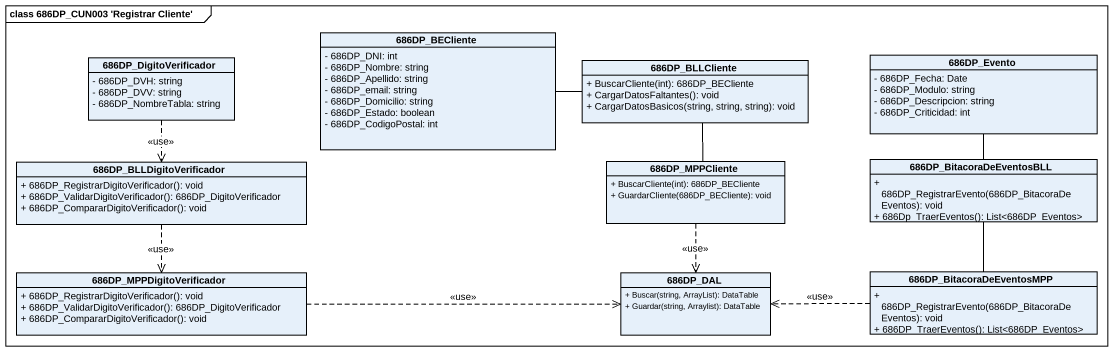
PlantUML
@startuml
mainframe class 686DP_CUN003 'Registrar Cliente'
hide circle
hide empty members
skinparam classAttributeIconSize 0
class "686DP_DigitoVerificador" as c686DP_DigitoVerificador {
  - 686DP_DVH: string
  - 686DP_DVV: string
  - 686DP_NombreTabla: string
}
class "686DP_BECliente" as c686DP_BECliente {
  - 686DP_DNI: int
  - 686DP_Nombre: string
  - 686DP_Apellido: string
  - 686DP_email: string
  - 686DP_Domicilio: string
  - 686DP_Estado: boolean
  - 686DP_CodigoPostal: int
}
class "686DP_Evento" as c686DP_Evento {
  - 686DP_Fecha: Date
  - 686DP_Modulo: string
  - 686DP_Descripcion: string
  - 686DP_Criticidad: int
}
class "686DP_BLLCliente" as c686DP_BLLCliente {
  + BuscarCliente(int): 686DP_BECliente
  + CargarDatosFaltantes(): void
  + CargarDatosBasicos(string, string, string): void
}
class "686DP_BLLDigitoVerificador" as c686DP_BLLDigitoVerificador {
  + 686DP_RegistrarDigitoVerificador(): void
  + 686DP_ValidarDigitoVerificador(): 686DP_DigitoVerificador
  + 686DP_CompararDigitoVerificador(): void
}
class "686DP_MPPCliente" as c686DP_MPPCliente {
  + BuscarCliente(int): 686DP_BECliente
  + GuardarCliente(686DP_BECliente): void
}
class "686DP_BitacoraDeEventosBLL" as c686DP_BitacoraDeEventosBLL {
  + 686DP_RegistrarEvento(686DP_BitacoraDeEventos): void
  + 686Dp_TraerEventos(): List<686DP_Eventos>
}
class "686DP_MPPDigitoVerificador" as c686DP_MPPDigitoVerificador {
  + 686DP_RegistrarDigitoVerificador(): void
  + 686DP_ValidarDigitoVerificador(): 686DP_DigitoVerificador
  + 686DP_CompararDigitoVerificador(): void
}
class "686DP_DAL" as c686DP_DAL {
  + Buscar(string, ArrayList): DataTable
  + Guardar(string, Arraylist): DataTable
}
class "686DP_BitacoraDeEventosMPP" as c686DP_BitacoraDeEventosMPP {
  + 686DP_RegistrarEvento(686DP_BitacoraDeEventos): void
  + 686DP_TraerEventos(): List<686DP_Eventos>
}
c686DP_DigitoVerificador ..> c686DP_BLLDigitoVerificador : <<use>>
c686DP_BECliente -right- c686DP_BLLCliente
c686DP_Evento -- c686DP_BitacoraDeEventosBLL
c686DP_BLLCliente -- c686DP_MPPCliente
c686DP_BLLDigitoVerificador ..> c686DP_MPPDigitoVerificador : <<use>>
c686DP_MPPCliente ..> c686DP_DAL : <<use>>
c686DP_BitacoraDeEventosBLL -- c686DP_BitacoraDeEventosMPP
c686DP_MPPDigitoVerificador .right.> c686DP_DAL : <<use>>
c686DP_BitacoraDeEventosMPP .left.> c686DP_DAL : <<use>>
@enduml
